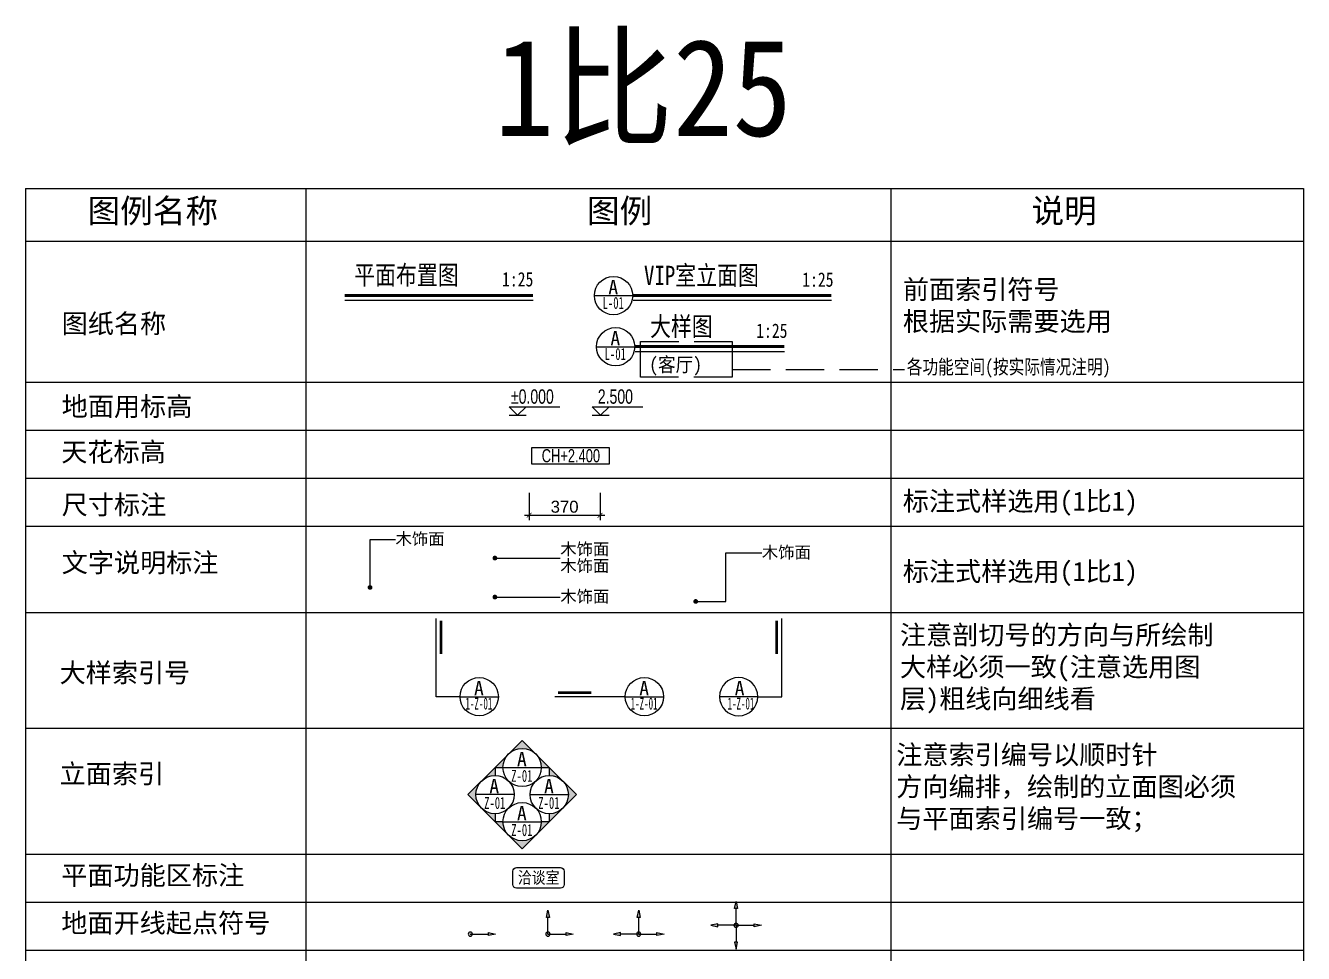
# Model space of a CAD drawing. Header units: millimetres. Extents: x -235126 to 312941, y -228449 to 114042.
# Drawn here: x -148566 to -141895, y 40411 to 45255 of the extents above; entities that cross this region are included whole.
import ezdxf
from ezdxf.enums import TextEntityAlignment as Align

# ---------------------------------------------------------------- set-up
doc = ezdxf.new("R2010")
doc.units = ezdxf.units.MM
doc.header["$LTSCALE"] = 800
doc.linetypes.add('DASH', pattern=[0.35, 0.25, -0.1])
doc.layers.get('DEFPOINTS').update_dxf_attribs({"color": 250})
for name, color, linetype in [('E立-ELEV6_LSCAPE', 8, 'Continuous'), ('FC-TEXT-地坪标注', 7, 'Continuous'), ('RC-天花标高', 7, 'Continuous')]:
    doc.layers.add(name, color=color, linetype=linetype)
doc.styles.add('DRAWING_NAME', font='simhei.ttf', dxfattribs={"width": 0.8})
doc.styles.add('HZDX', font='isocp3.shx', dxfattribs={"width": 0.8, "bigfont": 'hzdx.shx'})
doc.styles.get("Standard").update_dxf_attribs({"font": 'arial.ttf'})
doc.styles.add('宋-ZY', font='')
doc.styles.add('繁线体', font='simhei.ttf')
doc.styles.add('黑体', font='simhei.ttf', dxfattribs={"width": 0.8})
doc.styles.get('宋-ZY').set_extended_font_data('SimSun')
doc.dimstyles.new('1比25', dxfattribs={"dimscale": 25, "dimtxt": 2.5, "dimasz": 1, "dimexe": 1, "dimexo": 1.5, "dimgap": 0.5, "dimtad": 1, "dimdec": 0, "dimzin": 0, "dimdsep": 46, "dimtxsty": 'Standard', "dimblk": 'ARCHTICK', "dimcen": 0.09, "dimdle": 1, "dimclrd": 8, "dimclre": 8, "dimclrt": 2, "dimadec": 0, "dimazin": 0, "dimtfac": 1, "dimtdec": 0, "dimtix": 1, "dimtmove": 2, "dimatfit": 3, "dimldrblk": 'DOT', "dimfxl": 1, "dimtolj": 1, "dimtzin": 0, "dimlwd": -1, "dimlwe": -1, "dimarcsym": 0})

# ---------------------------------------------------------------- blocks, each defined once
blk = doc.blocks.new('CH+-')
at = {"color": 2}
blk.add_lwpolyline([(16.13, -1.75), (0, -1.75), (0, 1.75), (16.13, 1.75)], close=True, dxfattribs=at)
at = {"color": 4, "ltscale": 2, "width": 0.7}
blk.add_attdef('CH+2.400', text='', height=3.5, dxfattribs=at).set_placement((8.17, 0.01), align=Align.MIDDLE_CENTER)
blk = doc.blocks.new('_ArchTick')
at = {"color": 0, "linetype": 'ByBlock', "const_width": 0.15}
blk.add_lwpolyline([(-0.5, -0.5), (0.5, 0.5)], dxfattribs=at)
blk = doc.blocks.new('_Dot')
at = {"color": 0, "linetype": 'ByBlock', "lineweight": -2}
blk.add_line((-0.5, 0), (-1, 0), dxfattribs=at)
at = {"color": 0, "linetype": 'ByBlock', "const_width": 0.5}
blk.add_lwpolyline([(-0.25, 0, 1), (0.25, 0, 1)], format="xyb", close=True, dxfattribs=at)
blk = doc.blocks.new('*D33')
at = {"color": 8, "transparency": 16777216}
for p, q in [((-145936.6, 42815.9), (-145936.6, 42673.2)), ((-145566.8, 42815.9), (-145566.8, 42673.2)), ((-145961.6, 42698.2), (-145541.8, 42698.2))]:
    blk.add_line(p, q, dxfattribs=at)
at = {"layer": 'DEFPOINTS', "color": 0, "transparency": 16777216}
for p in [(-145936.6, 42853.4), (-145566.8, 42853.4), (-145566.8, 42698.2)]:
    blk.add_point(p, dxfattribs=at)
at = {"color": 8, "transparency": 16777216, "xscale": 25, "yscale": 25, "zscale": 25, "rotation": 180}
blk.add_blockref('_ArchTick', (-145936.6, 42698.2), dxfattribs=at)
at = {"color": 8, "transparency": 16777216, "xscale": 25, "yscale": 25, "zscale": 25}
blk.add_blockref('_ArchTick', (-145566.8, 42698.2), dxfattribs=at)
at = {"color": 2, "transparency": 16777216, "insert": (-145751.7, 42742.6), "char_height": 62.5, "attachment_point": 5}
blk.add_mtext('\\A1;370', dxfattribs=at)
blk = doc.blocks.new('A$C4FBA2034')
at = {"color": 4, "style": '黑体', "width": 0.8}
blk.add_attdef('平面布置图', text='', height=4, dxfattribs=at).set_placement((23.6, 1.17), align=Align.RIGHT)
blk.add_attdef('1:1', (32.66, 0.79), '', height=3, dxfattribs=at)
blk = doc.blocks.new('CCPP')
h = blk.add_hatch(color=2)
h.paths.add_polyline_path([(-0.31, -3.5), (0.31, -3.5), (0, -5)])
edge = h.paths.add_edge_path()
edge.add_ellipse((0, 0), major_axis=(0.31, 0.31), ratio=1, start_angle=45, end_angle=225, ccw=False)
edge.add_ellipse((0, 0), major_axis=(0.31, 0.31), ratio=1, start_angle=225, end_angle=405, ccw=False)
h.paths.add_polyline_path([(-5.29, 0), (-3.79, 0.31), (-3.79, -0.31)])
at = {"color": 2}
for p, q in [((-5.29, 0), (-3.79, 0.31)), ((-3.79, -0.31), (-5.29, 0)), ((-3.79, 0.31), (-3.79, -0.31)), ((0, 0), (-3.79, 0)), ((0, 0), (0, -3.5)), ((-0.31, -3.5), (0.31, -3.5)), ((0, -5), (-0.31, -3.5)), ((0.31, -3.5), (0, -5))]:
    blk.add_line(p, q, dxfattribs=at)
at = {"color": 2, "extrusion": (0, 0, -1)}
blk.add_ellipse((0, 0), major_axis=(-0.31, 0.31), ratio=1, start_param=4.712389, end_param=10.995574, dxfattribs=at)
blk = doc.blocks.new('KKXXFF1')
h = blk.add_hatch(color=2)
h.paths.add_polyline_path([(5.29, 0), (3.79, 0.31), (3.79, -0.31)])
edge = h.paths.add_edge_path()
edge.add_ellipse((0, 0), major_axis=(0.31, -0.31), ratio=1, start_angle=45, end_angle=90)
edge.add_ellipse((0, 0), major_axis=(0.31, -0.31), ratio=1, start_angle=-270, end_angle=45)
at = {"color": 2}
for p, q in [((0, 0), (3.79, 0)), ((3.79, 0.31), (5.29, 0)), ((3.79, -0.31), (3.79, 0.31)), ((5.29, 0), (3.79, -0.31))]:
    blk.add_line(p, q, dxfattribs=at)
at = {"color": 2, "extrusion": (0, 0, -1)}
blk.add_ellipse((0, 0), major_axis=(0.31, -0.31), ratio=1, start_param=4.712389, end_param=10.995574, dxfattribs=at)
blk = doc.blocks.new('KKXXFF3')
h = blk.add_hatch(color=2)
edge = h.paths.add_edge_path()
edge.add_ellipse((0, 0), major_axis=(0.31, -0.31), ratio=1, start_angle=0, end_angle=360, ccw=False)
h.paths.add_polyline_path([(0.31, 3.5), (-0.31, 3.5), (0, 5)])
h.paths.add_polyline_path([(5.29, 0), (3.79, -0.31), (3.79, 0.31)])
h.paths.add_polyline_path([(-5.29, 0), (-3.79, -0.31), (-3.79, 0.31)])
at = {"color": 2}
for p, q in [((-0.31, 3.5), (0, 5)), ((0.31, 3.5), (-0.31, 3.5)), ((0, 5), (0.31, 3.5)), ((0, 0), (0, 3.5)), ((-3.79, 0.31), (-5.29, 0)), ((-3.79, -0.31), (-3.79, 0.31)), ((0, 0), (-3.79, 0)), ((0, 0), (3.79, 0)), ((3.79, 0.31), (5.29, 0)), ((3.79, -0.31), (3.79, 0.31)), ((-5.29, 0), (-3.79, -0.31)), ((5.29, 0), (3.79, -0.31))]:
    blk.add_line(p, q, dxfattribs=at)
at = {"color": 2, "extrusion": (0, 0, -1)}
blk.add_ellipse((0, 0), major_axis=(0.31, -0.31), ratio=1, start_param=4.712389, end_param=10.995574, dxfattribs=at)
blk = doc.blocks.new('KKXXFF4')
h = blk.add_hatch(color=2)
edge = h.paths.add_edge_path()
edge.add_ellipse((0, 0), major_axis=(0.31, -0.31), ratio=1, start_angle=0, end_angle=360, ccw=False)
h.paths.add_polyline_path([(5.29, 0), (3.79, -0.31), (3.79, 0.31)])
h.paths.add_polyline_path([(0, 5), (0.31, 3.5), (-0.31, 3.5)])
h.paths.add_polyline_path([(0.31, -3.5), (-0.31, -3.5), (0, -5)])
h.paths.add_polyline_path([(-5.29, 0), (-3.79, -0.31), (-3.79, 0.31)])
at = {"color": 2}
for p, q in [((-0.31, 3.5), (0, 5)), ((0.31, 3.5), (-0.31, 3.5)), ((0, 5), (0.31, 3.5)), ((0, 0), (0, 3.5)), ((-3.79, 0.31), (-5.29, 0)), ((-3.79, -0.31), (-3.79, 0.31)), ((0, 0), (-3.79, 0)), ((0, 0), (3.79, 0)), ((3.79, 0.31), (5.29, 0)), ((3.79, -0.31), (3.79, 0.31)), ((-5.29, 0), (-3.79, -0.31)), ((0, 0), (0, -3.5)), ((5.29, 0), (3.79, -0.31)), ((-0.31, -3.5), (0, -5)), ((0.31, -3.5), (-0.31, -3.5)), ((0, -5), (0.31, -3.5))]:
    blk.add_line(p, q, dxfattribs=at)
at = {"color": 2, "extrusion": (0, 0, -1)}
blk.add_ellipse((0, 0), major_axis=(0.31, -0.31), ratio=1, start_param=4.712389, end_param=10.995574, dxfattribs=at)
blk = doc.blocks.new('A$C64543D7B')
at = {"color": 2}
blk.add_line((0.06, 4), (8.06, 4), dxfattribs=at)
blk.add_circle((4.06, 4), 4, dxfattribs=at)
at = {"color": 6, "style": '黑体'}
blk.add_attdef('方向', text='', height=2.74, dxfattribs=at).set_placement((4, 5.77), align=Align.MIDDLE_CENTER)
at = {"color": 6, "style": 'HZDX', "width": 0.5}
blk.add_attdef('图号', text='', height=2.47, dxfattribs=at).set_placement((4, 2.26), align=Align.MIDDLE_CENTER)
blk = doc.blocks.new('SS111')
h = blk.add_hatch(color=2)
h.paths.add_polyline_path([(-2.83, 6.83), (-5.66, 4), (-4, 4, -0.198912)])
h.paths.add_polyline_path([(0, 9.66), (-2.83, 6.83, -0.414214), (2.83, 6.83)])
h.paths.add_polyline_path([(2.83, 6.83, -0.198912), (4, 4), (5.66, 4)])
at = {"color": 2}
blk.add_line((-4, 4), (4, 4), dxfattribs=at)
blk.add_lwpolyline([(4, 4), (5.66, 4), (0, 9.66), (-5.66, 4), (-4, 4)], dxfattribs=at)
blk.add_circle((0, 4), 4, dxfattribs=at)
at = {"color": 7, "style": '黑体'}
blk.add_attdef('方向', text='', height=3, dxfattribs=at).set_placement((-0.06, 5.77), align=Align.MIDDLE_CENTER)
at = {"color": 2, "style": 'HZDX', "width": 0.6}
blk.add_attdef('图号', text='', height=3, dxfattribs=at).set_placement((-0.06, 2.26), align=Align.MIDDLE_CENTER)
blk = doc.blocks.new('SS222')
h = blk.add_hatch(color=2)
h.paths.add_polyline_path([(6.83, 2.83), (4, 5.66), (4, 4, -0.198912)])
h.paths.add_polyline_path([(9.66, 0), (6.83, 2.83, -0.414214), (6.83, -2.83)])
h.paths.add_polyline_path([(6.83, -2.83, -0.198912), (4, -4), (4, -5.66)])
at = {"color": 2}
blk.add_line((0, 0), (8, 0), dxfattribs=at)
blk.add_lwpolyline([(4, -4), (4, -5.66), (9.66, 0), (4, 5.66), (4, 4)], dxfattribs=at)
blk.add_circle((4, 0), 4, dxfattribs=at)
at = {"color": 7, "style": '黑体'}
blk.add_attdef('方向', text='', height=3, dxfattribs=at).set_placement((3.94, 1.77), align=Align.MIDDLE_CENTER)
at = {"color": 2, "style": 'HZDX', "width": 0.6}
blk.add_attdef('图号', text='', height=3, dxfattribs=at).set_placement((3.94, -1.74), align=Align.MIDDLE_CENTER)
blk = doc.blocks.new('SS333')
h = blk.add_hatch(color=2)
h.paths.add_polyline_path([(2.89, -4.6), (5.72, -1.77), (4.06, -1.77, -0.198912)])
h.paths.add_polyline_path([(0.06, -7.42), (2.89, -4.6, -0.414214), (-2.77, -4.6)])
h.paths.add_polyline_path([(-2.77, -4.6, -0.198912), (-3.94, -1.77), (-5.6, -1.77)])
at = {"color": 2}
blk.add_line((-3.94, -1.77), (4.06, -1.77), dxfattribs=at)
blk.add_lwpolyline([(-3.94, -1.77), (-5.59, -1.77), (0.06, -7.42), (5.72, -1.77), (4.06, -1.77)], dxfattribs=at)
blk.add_circle((0.06, -1.77), 4, dxfattribs=at)
at = {"color": 7, "style": '黑体'}
blk.add_attdef('方向', text='', height=3, dxfattribs=at).set_placement((0, 0), align=Align.MIDDLE_CENTER)
at = {"color": 2, "style": 'HZDX', "width": 0.6}
blk.add_attdef('图号', text='', height=3, dxfattribs=at).set_placement((0, -3.51), align=Align.MIDDLE_CENTER)
blk = doc.blocks.new('SS444')
h = blk.add_hatch(color=2)
h.paths.add_polyline_path([(-6.83, 2.83), (-4, 5.66), (-4, 4, 0.198912)])
h.paths.add_polyline_path([(-9.66, 0), (-6.83, 2.83, 0.414214), (-6.83, -2.83)])
h.paths.add_polyline_path([(-6.83, -2.83, 0.198912), (-4, -4), (-4, -5.66)])
at = {"color": 2}
blk.add_line((0, 0), (-8, 0), dxfattribs=at)
blk.add_lwpolyline([(-4, -4), (-4, -5.66), (-9.66, 0), (-4, 5.66), (-4, 4)], dxfattribs=at)
blk.add_circle((-4, 0), 4, dxfattribs=at)
at = {"color": 7, "style": '黑体'}
blk.add_attdef('方向', text='', height=3, rotation=0, dxfattribs=at).set_placement((-3.16, 1.77), align=Align.MIDDLE_CENTER)
at = {"color": 2, "style": 'HZDX', "width": 0.6}
blk.add_attdef('图号', text='', height=3, rotation=0, dxfattribs=at).set_placement((-3.46, -1.74), align=Align.MIDDLE_CENTER)
blk = doc.blocks.new('A$C60323B29')
at = {"color": 2}
blk.add_line((0, 0), (3.52, 0), dxfattribs=at)
blk.add_lwpolyline([(3.52, 1.76), (1.76, 0), (0, 1.76), (10.56, 1.76)], dxfattribs=at)
at = {"color": 7, "ltscale": 2, "style": 'HZDX', "width": 0.8}
blk.add_attdef('%%P0.000', text='', height=2.64, dxfattribs=at).set_placement((4.84, 3.42), align=Align.MIDDLE_CENTER)

msp = doc.modelspace()

# ---------------------------------------------------------------- linework, layer by layer
for p, q in [((-148565.9, 44404.2), (-148565.9, 35428.4)), ((-148565.9, 44404.2), (-141894.6, 44404.2)), ((-147102.7, 44404.2), (-147102.7, 35428.4)), ((-144048.9, 44404.2), (-144048.9, 35428.4)), ((-141894.6, 44404.2), (-141894.6, 35428.4)), ((-148565.9, 44129.2), (-141894.6, 44129.2)), ((-148565.9, 43392.4), (-141894.6, 43392.4)), ((-148565.9, 43142.4), (-141894.6, 43142.4)), ((-148565.9, 42892.4), (-141894.6, 42892.4)), ((-148565.9, 42640.8), (-141894.6, 42640.8)), ((-148565.9, 42190.8), (-141894.6, 42190.8)), ((-148565.9, 42190.8), (-141894.6, 42190.8)), ((-148565.9, 41586.8), (-141894.6, 41586.8)), ((-148565.9, 40928.4), (-141894.6, 40928.4)), ((-148565.9, 40678.4), (-141894.6, 40678.4)), ((-148565.9, 40428.4), (-141894.6, 40428.4)), ((-148565.9, 40428.4), (-141894.6, 40428.4))]:
    msp.add_line(p, q)
at = {"color": 7}
for p, q in [((-146898.4, 43820.7), (-145915.9, 43820.7)), ((-145394.4, 43820.7), (-144359, 43820.7)), ((-145383.6, 43553.8), (-144604.2, 43553.8))]:
    msp.add_line(p, q, dxfattribs=at)
at = {"color": 1, "linetype": 'DASH'}
msp.add_line((-144877.2, 43459.7), (-143976.6, 43459.7), dxfattribs=at)
at = {"color": 1, "const_width": 16}
for points in [[(-146900.4, 43845.7), (-145915.9, 43845.7)], [(-145396.4, 43845.7), (-144359, 43845.7)], [(-145385.6, 43578.8), (-144604.2, 43578.8)]]:
    msp.add_lwpolyline(points, dxfattribs=at)
at = {"color": 1, "linetype": 'DASH'}
msp.add_lwpolyline([(-145355.1, 43605), (-144877.2, 43605), (-144877.2, 43418.9), (-145355.1, 43418.9)], close=True, dxfattribs=at)
at = {"color": 2}
for points in [[(-146297.6, 41751.2), (-146422.4, 41751.2), (-146422.4, 42160.2)], [(-144743.1, 41751.2), (-144618.3, 41751.2), (-144618.3, 42160.2)], [(-145435, 41751.2), (-145802.4, 41751.2)]]:
    msp.add_lwpolyline(points, dxfattribs=at)
at = {"color": 2, "const_width": 13.5}
for points in [[(-146396.5, 41973.7), (-146396.5, 42147.9)], [(-144644.1, 41973.7), (-144644.1, 42147.9)], [(-145612, 41772.6), (-145786.3, 41772.6)]]:
    msp.add_lwpolyline(points, dxfattribs=at)
at = {"layer": 'E立-ELEV6_LSCAPE', "color": 0}
msp.add_lwpolyline([(-146003.3, 40858.6), (-145772.9, 40858.6, -0.414214), (-145754.2, 40839.9), (-145754.2, 40770.2, -0.414214), (-145772.9, 40751.5), (-146003.3, 40751.5, -0.414214), (-146022, 40770.2), (-146022, 40839.9, -0.414214)], format="xyb", close=True, dxfattribs=at)

# ---------------------------------------------------------------- block references
at = {"color": 7}
ref = msp.add_blockref('A$C4FBA2034', (-146894.9, 43873.3), dxfattribs=dict(at, xscale=25, yscale=25, zscale=25))
ref.add_attrib('1:1', '1:25', (-146078.3, 43893), dxfattribs={"height": 75, "style": '黑体', "width": 0.8})
ref.add_attrib('平面布置图', '平面布置图', dxfattribs={"height": 100, "style": '黑体', "width": 0.8}).set_placement((-146304.8, 43902.5), align=Align.RIGHT)
ref = msp.add_blockref('A$C4FBA2034', (-145327.7, 43871.6), dxfattribs=dict(at, xscale=25, yscale=25, zscale=25))
ref.add_attrib('1:1', '1:25', (-144511.1, 43891.3), dxfattribs={"height": 75, "style": '黑体', "width": 0.8})
ref.add_attrib('平面布置图', 'VIP室立面图', dxfattribs={"height": 100, "style": '黑体', "width": 0.8}).set_placement((-144737.6, 43900.9), align=Align.RIGHT)
at = {"color": 1}
ref = msp.add_blockref('A$C64543D7B', (-145597.9, 43745.1), dxfattribs=dict(at, xscale=25, yscale=25, zscale=25))
ref.add_attrib('方向', 'A', dxfattribs={"color": 7, "height": 75, "style": '黑体'}).set_placement((-145497.9, 43889.3), align=Align.MIDDLE_CENTER)
ref.add_attrib('图号', 'L-01', dxfattribs={"color": 7, "height": 62.5, "style": '宋-ZY', "width": 0.65}).set_placement((-145497.9, 43807.2), align=Align.MIDDLE_CENTER)
at = {"color": 7}
ref = msp.add_blockref('A$C4FBA2034', (-145568.2, 43604.7), dxfattribs=dict(at, xscale=25, yscale=25, zscale=25))
ref.add_attrib('1:1', '1:25', (-144751.6, 43624.4), dxfattribs={"height": 75, "style": '黑体', "width": 0.8})
ref.add_attrib('平面布置图', '大样图', dxfattribs={"height": 100, "style": '黑体', "width": 0.8}).set_placement((-144978.1, 43633.9), align=Align.RIGHT)
at = {"color": 1}
ref = msp.add_blockref('A$C64543D7B', (-145587.2, 43478.1), dxfattribs=dict(at, xscale=25, yscale=25, zscale=25))
ref.add_attrib('方向', 'A', dxfattribs={"color": 7, "height": 75, "style": '黑体'}).set_placement((-145487.1, 43622.3), align=Align.MIDDLE_CENTER)
ref.add_attrib('图号', 'L-01', dxfattribs={"color": 7, "height": 62.5, "style": '宋-ZY', "width": 0.65}).set_placement((-145487.1, 43540.3), align=Align.MIDDLE_CENTER)
ref = msp.add_blockref('A$C64543D7B', (-146299.1, 41651.2), dxfattribs=dict(at, xscale=25, yscale=25, zscale=25))
ref.add_attrib('方向', 'A', dxfattribs={"color": 7, "height": 75, "style": '黑体'}).set_placement((-146199.1, 41795.4), align=Align.MIDDLE_CENTER)
ref.add_attrib('图号', '1-Z-01', dxfattribs={"color": 7, "height": 62.5, "style": '宋-ZY', "width": 0.55}).set_placement((-146199.1, 41715.5), align=Align.MIDDLE_CENTER)
ref = msp.add_blockref('A$C64543D7B', (-145436.6, 41651.2), dxfattribs=dict(at, xscale=25, yscale=25, zscale=25))
ref.add_attrib('方向', 'A', dxfattribs={"color": 7, "height": 75, "style": '黑体'}).set_placement((-145336.5, 41795.4), align=Align.MIDDLE_CENTER)
ref.add_attrib('图号', '1-Z-01', dxfattribs={"color": 7, "height": 62.5, "style": '宋-ZY', "width": 0.55}).set_placement((-145336.5, 41715.5), align=Align.MIDDLE_CENTER)
ref = msp.add_blockref('A$C64543D7B', (-144741.5, 41651.2), dxfattribs=dict(at, xscale=-25, yscale=25, zscale=25))
ref.add_attrib('方向', 'A', dxfattribs={"color": 7, "height": 75, "style": '黑体'}).set_placement((-144838.2, 41795.4), align=Align.MIDDLE_CENTER)
ref.add_attrib('图号', '1-Z-01', dxfattribs={"color": 7, "height": 62.5, "style": '宋-ZY', "width": 0.55}).set_placement((-144831, 41715.5), align=Align.MIDDLE_CENTER)
ref = msp.add_blockref('SS111', (-145973.4, 41281.4), dxfattribs=dict(xscale=25, yscale=25, zscale=25))
ref.add_attrib('方向', 'A', dxfattribs={"color": 7, "height": 75, "style": '黑体'}).set_placement((-145974.9, 41425.6), align=Align.MIDDLE_CENTER)
ref.add_attrib('图号', 'Z-01', dxfattribs={"color": 7, "height": 62.5, "style": '宋-ZY', "width": 0.65}).set_placement((-145974.9, 41338), align=Align.MIDDLE_CENTER)
ref = msp.add_blockref('SS444', (-146014.8, 41240.1), dxfattribs=dict(xscale=25, yscale=25, zscale=25))
ref.add_attrib('方向', 'A', dxfattribs={"color": 7, "height": 75, "rotation": 0, "style": '黑体'}).set_placement((-146119.2, 41284.3), align=Align.MIDDLE_CENTER)
ref.add_attrib('图号', 'Z-01', dxfattribs={"color": 7, "height": 62.5, "rotation": 0, "style": '宋-ZY', "width": 0.65}).set_placement((-146116.2, 41196.6), align=Align.MIDDLE_CENTER)
ref = msp.add_blockref('SS222', (-145932, 41240.1), dxfattribs=dict(xscale=25, yscale=25, zscale=25))
ref.add_attrib('方向', 'A', dxfattribs={"color": 7, "height": 75, "style": '黑体'}).set_placement((-145833.5, 41284.3), align=Align.MIDDLE_CENTER)
ref.add_attrib('图号', 'Z-01', dxfattribs={"color": 7, "height": 62.5, "style": '宋-ZY', "width": 0.65}).set_placement((-145833.5, 41196.6), align=Align.MIDDLE_CENTER)
ref = msp.add_blockref('SS333', (-145974.9, 41142.9), dxfattribs=dict(xscale=25, yscale=25, zscale=25))
ref.add_attrib('方向', 'A', dxfattribs={"color": 7, "height": 75, "style": '黑体'}).set_placement((-145974.9, 41142.9), align=Align.MIDDLE_CENTER)
ref.add_attrib('图号', 'Z-01', dxfattribs={"color": 7, "height": 62.5, "style": '宋-ZY', "width": 0.65}).set_placement((-145974.9, 41055.2), align=Align.MIDDLE_CENTER)
at = {"xscale": 25, "yscale": 25, "zscale": 25, "rotation": 179.9999999995049}
msp.add_blockref('CCPP', (-145838.8, 40511.6), dxfattribs=at)
at = {"xscale": 25, "yscale": 25, "zscale": 25}
for name, p in [('KKXXFF3', (-145365, 40511.6)), ('KKXXFF4', (-144856.6, 40557.6)), ('KKXXFF1', (-146243.9, 40511.6))]:
    msp.add_blockref(name, p, dxfattribs=at)
at = {"layer": 'FC-TEXT-地坪标注'}
ref = msp.add_blockref('A$C60323B29', (-146041, 43220.2), dxfattribs=dict(at, xscale=25, yscale=25, zscale=25))
ref.add_attrib('%%P0.000', '%%P0.000', dxfattribs={"layer": '0', "color": 7, "ltscale": 2, "height": 75, "width": 0.7}).set_placement((-145920.1, 43318.2), align=Align.MIDDLE_CENTER)
ref = msp.add_blockref('A$C60323B29', (-145607.6, 43220.2), dxfattribs=dict(at, xscale=25, yscale=25, zscale=25))
ref.add_attrib('%%P0.000', '2.500', dxfattribs={"layer": '0', "color": 7, "ltscale": 2, "height": 75, "width": 0.7}).set_placement((-145486.6, 43318.2), align=Align.MIDDLE_CENTER)
at = {"layer": 'RC-天花标高'}
ref = msp.add_blockref('CH+-', (-145923.1, 43009), dxfattribs=dict(at, xscale=25, yscale=25, zscale=25))
ref.add_attrib('CH+2.400', 'CH+2.400', dxfattribs={"layer": '0', "color": 7, "ltscale": 2, "height": 68.75, "width": 0.7}).set_placement((-145718.8, 43009.1), align=Align.MIDDLE_CENTER)

# ---------------------------------------------------------------- texts
at = {"color": 7, "style": 'DRAWING_NAME', "width": 0.9}
msp.add_text('(客厅)', height=75, dxfattribs=at).set_placement((-145310.2, 43447.5))
at = {"style": '宋-ZY', "width": 0.85}
msp.add_text('洽谈室', height=62.5, dxfattribs=at).set_placement((-145887.2, 40806.7), align=Align.MIDDLE_CENTER)
at = {"attachment_point": 4}
for s, insert, char_height, style in [('图例名称', (-148242.7, 44280.5), 125, '繁线体'), ('图例', (-145634.9, 44280.5), 125, '繁线体'), ('说明', (-143314.6, 44280.5), 125, '繁线体'), ('前面索引符号\\P根据实际需要选用', (-143986.1, 43788.3), 100, '繁线体'), ('图纸名称', (-148377.2, 43693.5), 100, '繁线体'), ('地面用标高', (-148377.2, 43260.6), 100, '繁线体'), ('天花标高', (-148379.3, 43023.9), 100, '繁线体'), ('标注式样选用(1比1)', (-143986.1, 42758.6), 100, '繁线体'), ('尺寸标注', (-148377.2, 42747.7), 100, '繁线体'), ('木饰面', (-146634.3, 42571.8), 62.5, '宋-ZY'), ('文字说明标注', (-148377.2, 42445.2), 100, '繁线体'), ('木饰面', (-144721.8, 42501.7), 62.5, '宋-ZY'), ('标注式样选用(1比1)', (-143986.1, 42391.8), 100, '繁线体'), ('{\\H1x;木饰面}', (-145774.3, 42271.3), 62.5, '宋-ZY'), ('注意剖切号的方向与所绘制\\P大样必须一致(注意选用图\\P层)粗线向细线看', (-144001, 41893.6), 100, '繁线体'), ('大样索引号', (-148388.2, 41870.8), 100, '繁线体'), ('注意索引编号以顺时针\\P方向编排，绘制的立面图必须\\P与平面索引编号一致；', (-144020.1, 41270.7), 100, '繁线体'), ('立面索引', (-148388.2, 41343.3), 100, '繁线体'), ('平面功能区标注', (-148379.3, 40813.3), 100, '繁线体'), ('地面开线起点符号', (-148379.3, 40563.8), 100, '繁线体')]:
    msp.add_mtext(s, dxfattribs=dict(at, insert=insert, char_height=char_height, style=style))
at = {"color": 7, "insert": (-143965.4, 43463.2), "char_height": 75, "attachment_point": 4, "style": 'DRAWING_NAME'}
msp.add_mtext('各功能空间(按实际情况注明)', dxfattribs=at)
at = {"insert": (-145774.3, 42474.9), "char_height": 62.5, "attachment_point": 4, "line_spacing_factor": 0.84, "style": '宋-ZY'}
msp.add_mtext('木饰面\\P木饰面', dxfattribs=at)
at = {"layer": 'DEFPOINTS', "color": 40, "style": 'DRAWING_NAME', "width": 0.9}
msp.add_text('1比25', height=506.25, dxfattribs=at).set_placement((-146116.3, 44678.4))

# ---------------------------------------------------------------- dimensions: what is measured, and where the dimension line sits
dim = msp.add_aligned_dim(p1=(-145936.6, 42853.4), p2=(-145566.8, 42853.4), distance=-155.2, dimstyle='1比25')
dim.commit()
dim.dimension.update_dxf_attribs({"geometry": '*D33', "text_midpoint": (-145751.7, 42742.6)})

# ---------------------------------------------------------------- leaders
at = {"color": 4, "ltscale": 2}
msp.add_leader([(-146767.5, 42321.6), (-146767.5, 42571.8), (-146634.3, 42571.8)], dimstyle='1比25', dxfattribs=at)
for points in [[(-145067.3, 42248.5), (-144910.2, 42248.5), (-144910.2, 42501.7), (-144721.9, 42501.7)], [(-146115.4, 42474.9), (-145774.3, 42474.9)], [(-146115.4, 42271.3), (-145774.3, 42271.3)]]:
    msp.add_leader(points, dimstyle='1比25')

doc.saveas('drawing.dxf')
